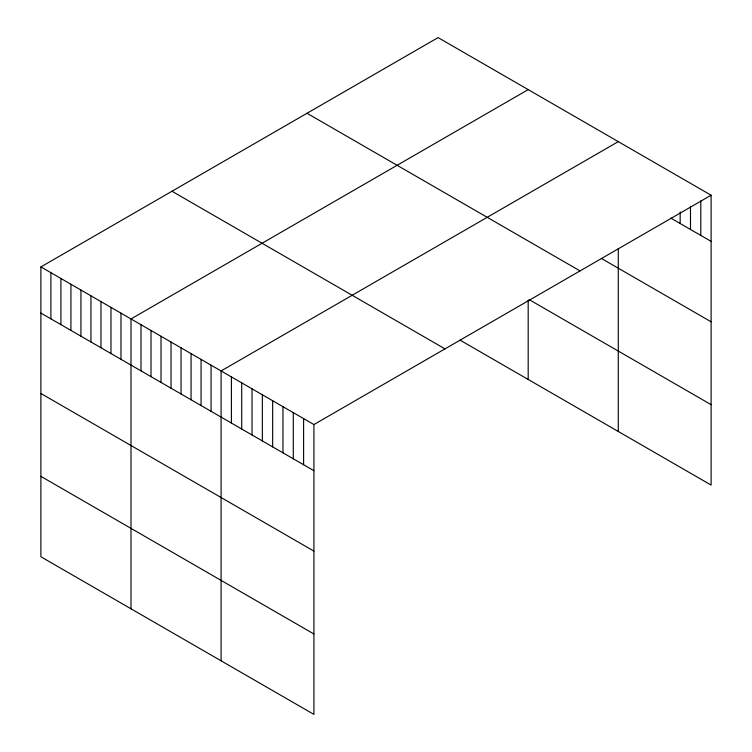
<?xml version="1.0" encoding="UTF-8"?>
<svg xmlns="http://www.w3.org/2000/svg" width="752" height="752" viewBox="0 0 752 752"><rect width="100%" height="100%" fill="white"/><g stroke="black" fill="none" stroke-linecap="round" stroke-linejoin="round"><path stroke-width="1.13" d="M711.11 195.229L313.913 424.551L313.913 714.4L40.89 556.771L40.89 266.922L438.087 37.6L711.11 195.229L711.11 485.078L460.111 340.167M528.186 89.62L130.989 318.942L130.989 608.791M618.285 141.639L221.088 370.952L221.088 660.801M670.793 218.099L711.11 241.373M601.262 258.378L711.11 321.8M307.013 113.279L580.036 270.908M529.182 299.625L711.11 404.661M171.964 191.243L444.987 348.872M40.89 266.922L313.913 424.551M40.89 313.067L313.913 470.696M40.89 393.484L313.913 551.113M40.89 476.345L313.913 633.974M700.798 200.812L700.798 235.423M690.486 206.396L690.486 229.463M680.165 211.97L680.165 223.513M618.285 248.668L618.285 431.488M528.186 300.189L528.186 379.469M303.601 418.601L303.601 464.736M293.289 412.641L293.289 458.786M282.968 406.691L282.968 452.826M272.656 400.731L272.656 446.876M262.345 394.781L262.345 440.916M252.033 388.822L252.033 434.966M241.712 382.862L241.712 429.007M231.4 376.912L231.4 423.056M211.077 365.181L211.077 411.316M201.066 359.4L201.066 405.544M191.055 353.619L191.055 399.763M181.044 347.838L181.044 393.982M171.033 342.057L171.033 388.201M161.022 336.276L161.022 382.42M151.011 330.495L151.011 376.639M141 324.714L141 370.858M120.978 313.161L120.978 359.306M110.967 307.38L110.967 353.525M100.956 301.599L100.956 347.744M90.945 295.818L90.945 341.963M80.934 290.037L80.934 336.182M70.923 284.256L70.923 330.401M60.912 278.484L60.912 324.62M50.901 272.703L50.901 318.839"/></g></svg>
